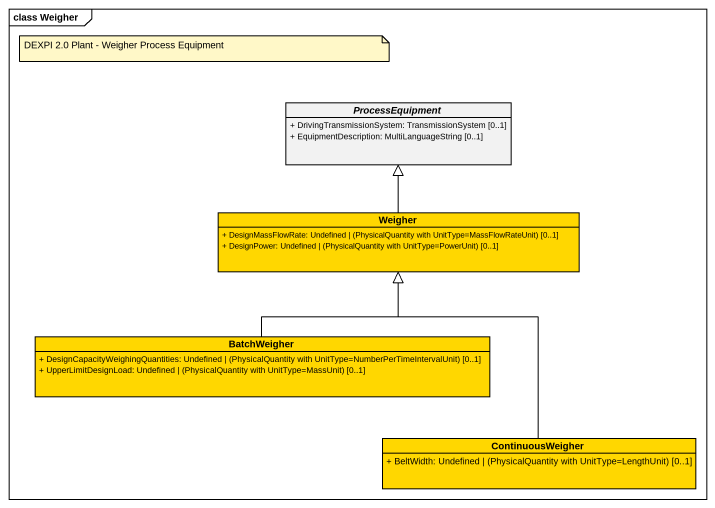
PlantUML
@startuml
mainframe class Weigher
hide circle
hide empty members
skinparam classAttributeIconSize 0
abstract class ProcessEquipment {
  + DrivingTransmissionSystem: TransmissionSystem [0..1]
  + EquipmentDescription: MultiLanguageString [0..1]
}
class Weigher #FFD700 {
  {field} + DesignMassFlowRate: Undefined | (PhysicalQuantity with UnitType=MassFlowRateUnit) [0..1]
  {field} + DesignPower: Undefined | (PhysicalQuantity with UnitType=PowerUnit) [0..1]
}
class BatchWeigher #FFD700 {
  {field} + DesignCapacityWeighingQuantities: Undefined | (PhysicalQuantity with UnitType=NumberPerTimeIntervalUnit) [0..1]
  {field} + UpperLimitDesignLoad: Undefined | (PhysicalQuantity with UnitType=MassUnit) [0..1]
}
class ContinuousWeigher #FFD700 {
  {field} + BeltWidth: Undefined | (PhysicalQuantity with UnitType=LengthUnit) [0..1]
}
Weigher -up-|> ProcessEquipment
BatchWeigher -up-|> Weigher
ContinuousWeigher -up-|> Weigher
note as N1
  DEXPI 2.0 Plant - Weigher Process Equipment
end note
@enduml
